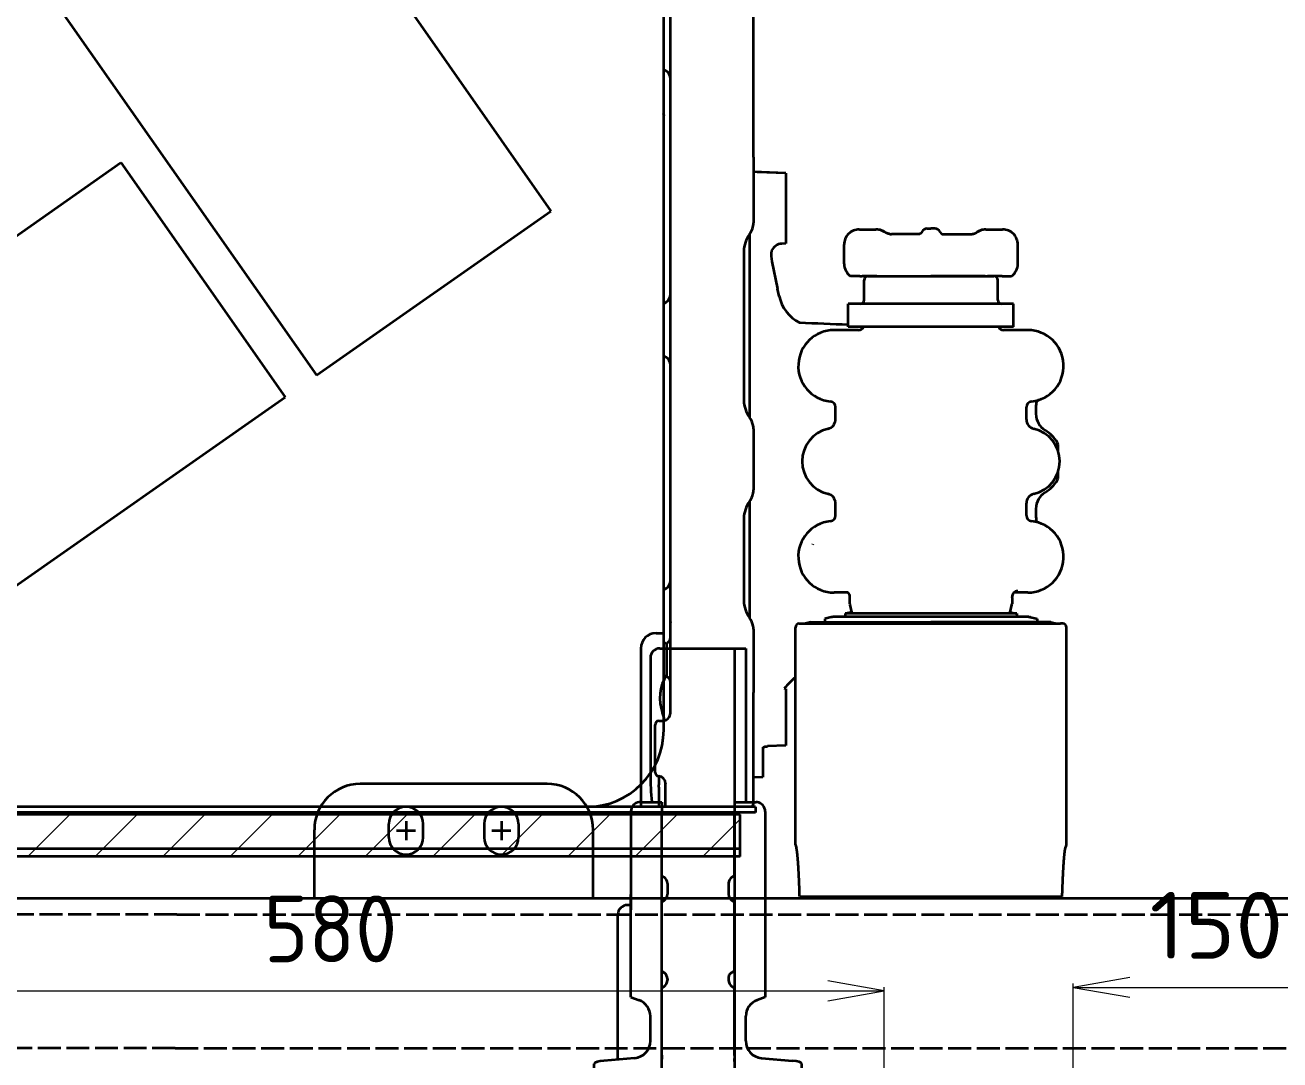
# Model space of a CAD drawing. Header units: millimetres. Extents: x 120 to 10915, y 515 to 8014.
# Drawn here: x 3975 to 4633, y 2469 to 3012 of the extents above; entities that cross this region are included whole.
import ezdxf
from ezdxf.enums import TextEntityAlignment as Align

# ---------------------------------------------------------------- set-up
doc = ezdxf.new("R2010")
doc.units = ezdxf.units.MM
doc.linetypes.add('DASHED', pattern=[15, 12, -3])
doc.layers.get('0').update_dxf_attribs({"lineweight": 13})
for name, color, linetype, lineweight in [('202_Information', 7, 'Continuous', 13), ('205_Chassis_top_view', 7, 'Continuous', 13), ('214_BWA_holes_right_side_view', 7, 'Continuous', 13), ('215_BWA_brackets_top_view', 7, 'Continuous', 13)]:
    doc.layers.add(name, color=color, linetype=linetype, lineweight=lineweight)
doc.styles.get("Standard").update_dxf_attribs({"font": 'isocp.shx'})

# ---------------------------------------------------------------- blocks, each defined once
blk = doc.blocks.new('PREL')
at = {"layer": '202_Information', "color": 1, "lineweight": 35}
for p, q in [((3390.573512, 1972.861864), (4250.938166, 744.133798)), ((3267.700705, 1886.825399), (4128.06536, 658.097332)), ((3452.239422, 367.995105), (4025.645853, 769.49861)), ((4025.645853, 769.49861), (4111.682319, 646.625803)), ((4128.06536, 658.097332), (4250.938166, 744.133798)), ((3415.403081, 159.085832), (4111.682319, 646.625803))]:
    blk.add_line(p, q, dxfattribs=at)
blk = doc.blocks.new('BLOCK74')
at = {"layer": '205_Chassis_top_view', "color": 2, "lineweight": 18}
for p, q in [((3845.445801, 295), (3845.445801, 337.524536)), ((3845.445801, 335.524536), (4425.445801, 335.524536)), ((4425.445801, 50.592079), (4425.445801, 337.524536))]:
    blk.add_line(p, q, dxfattribs=at)
for points in [[(3874.98999, 340.733978), (3845.445801, 335.524536), (3874.98999, 330.315094)], [(4395.901367, 330.315094), (4425.445801, 335.524536), (4395.901367, 340.733978)]]:
    blk.add_lwpolyline(points, dxfattribs=at)
at = {"layer": '205_Chassis_top_view', "color": 2, "lineweight": 18, "width": 0.736842}
blk.add_text('580', height=35, dxfattribs=at).set_placement((4100.445801, 350.524536), (4170.445801, 350.524536), align=Align.FIT)
blk = doc.blocks.new('BLOCK75')
at = {"layer": '205_Chassis_top_view', "color": 2, "lineweight": 18}
for p, q in [((4524.554199, 51.112038), (4524.554199, 339.402161)), ((4524.554199, 337.402161), (4674.554199, 337.402161)), ((4674.554199, 295), (4674.554199, 339.402161))]:
    blk.add_line(p, q, dxfattribs=at)
for points in [[(4554.098633, 342.611603), (4524.554199, 337.402161), (4554.098633, 332.192719)], [(4645.010254, 332.192719), (4674.554199, 337.402161), (4645.010254, 342.611603)]]:
    blk.add_lwpolyline(points, dxfattribs=at)
at = {"layer": '205_Chassis_top_view', "color": 2, "lineweight": 18, "width": 0.736842}
blk.add_text('150', height=35, dxfattribs=at).set_placement((4564.554199, 352.402161), (4634.554199, 352.402161), align=Align.FIT)
blk = doc.blocks.new('3239766_1')
at = {"layer": '205_Chassis_top_view', "lineweight": 0}
for name in ['BLOCK74', 'BLOCK75']:
    blk.add_blockref(name, (0, 0), dxfattribs=at)
blk = doc.blocks.new('3068684_1')
at = {"layer": '205_Chassis_top_view', "color": 3, "lineweight": 35}
blk.add_line((4055, 384), (2962.845784, 384), dxfattribs=at)
blk = doc.blocks.new('3254123_1')
at = {"layer": '205_Chassis_top_view', "color": 4, "linetype": 'DASHED', "lineweight": 35}
for p, q in [((4055, 375.5), (2962.845784, 375.5)), ((4054.102189, 305.46362), (2961.298688, 305.608682))]:
    blk.add_line(p, q, dxfattribs=at)
at = {"layer": '214_BWA_holes_right_side_view', "color": 1, "lineweight": 5}
for p in [(4055, 375.5), (4054.102295, 305.463623)]:
    blk.add_point(p, dxfattribs=at)
blk = doc.blocks.new('2900857_1')
at = {"layer": '215_BWA_brackets_top_view', "color": 3, "lineweight": 35}
for p, q in [((4249, 444), (4151, 444)), ((4166, 416), (4166, 423)), ((4184, 416), (4184, 423)), ((4216, 423), (4216, 416)), ((4234, 423), (4234, 416)), ((4127, 384), (4127, 420)), ((4273, 384), (4273, 420)), ((4273, 384), (4127, 384))]:
    blk.add_line(p, q, dxfattribs=at)
at = {"layer": '215_BWA_brackets_top_view', "color": 2, "lineweight": 35}
for p, q in [((4175, 424.5), (4175, 414.5)), ((4225, 424.5), (4225, 414.5)), ((4170, 419.5), (4180, 419.5)), ((4220, 419.5), (4230, 419.5))]:
    blk.add_line(p, q, dxfattribs=at)
at = {"layer": '215_BWA_brackets_top_view', "color": 3, "lineweight": 35}
for centre, radius, start, end in [((4151, 420), 24, 90, 180), ((4249, 420), 24, 0, 90), ((4175, 423), 9, 0, 180), ((4225, 423), 9, 0, 180), ((4175, 416), 9, 180, 0), ((4225, 416), 9, 180, 0)]:
    blk.add_arc(centre, radius, start, end, dxfattribs=at)
at = {"layer": '215_BWA_brackets_top_view', "color": 7, "lineweight": 5}
for p in [(4175, 419.5), (4225, 419.5), (4225, 419.5)]:
    blk.add_point(p, dxfattribs=at)
at = {"layer": '215_BWA_brackets_top_view', "color": 1, "lineweight": 5}
for p in [(4175, 419.5), (4225, 419.5)]:
    blk.add_point(p, dxfattribs=at)
blk = doc.blocks.new('3069663_1')
at = {"layer": '205_Chassis_top_view', "color": 3, "lineweight": 35}
for p, q in [((4310, 472.2), (4310, 1163.2)), ((4310, 794.33), (4310, 794.8)), ((4310, 794.33), (4310, 794.26)), ((4269.8, 432), (3029.8, 432))]:
    blk.add_line(p, q, dxfattribs=at)
for centre, radius, start, end in [((4311.8, 795.2), 2, 181.19519, 205.84194), ((4312.45, 796.06), 3.04, 209.34096, 216.31909), ((4269.8, 472.2), 40.2, 270, 0)]:
    blk.add_arc(centre, radius, start, end, dxfattribs=at)
blk = doc.blocks.new('3069767_1')
at = {"layer": '205_Chassis_top_view', "color": 3, "lineweight": 35}
for p, q in [((4313.5, 481.09), (4313.5, 1167)), ((4357, 780), (4357, 984.63)), ((4310, 825.53), (4310, 845.5)), ((4310, 818.5), (4310, 825.53)), ((4310, 818.5), (4311.37, 817.54)), ((4357, 772.4), (4357, 780)), ((4357, 772.4), (4357, 771.19)), ((4357, 771.19), (4357, 738)), ((4355, 732), (4355, 636)), ((4352, 723), (4352, 645)), ((4355, 699), (4355, 698.95)), ((4310, 695.5), (4311.37, 696.46)), ((4310, 695.5), (4311.37, 696.46)), ((4310, 695.5), (4311.37, 696.46)), ((4310, 695.5), (4311.37, 696.46)), ((4310, 695.5), (4311.37, 696.46)), ((4310, 675.53), (4310, 695.5)), ((4310, 668.5), (4310, 675.53)), ((4310, 668.5), (4311.37, 667.54)), ((4357, 630), (4357, 598)), ((4355, 592), (4355, 531)), ((4352, 583), (4352, 540)), ((4310, 545.5), (4311.37, 546.46)), ((4310, 545.5), (4311.37, 546.46)), ((4310, 545.5), (4311.37, 546.46)), ((4310, 545.5), (4311.37, 546.46)), ((4310, 545.5), (4311.37, 546.46)), ((4310, 525.53), (4310, 545.5)), ((4313.5, 528.86), (4313.5, 528.62)), ((4306, 523), (4310, 523)), ((4310, 518.5), (4310, 525.53)), ((4357, 525), (4357, 491.81)), ((4298, 515), (4298, 432)), ((4310, 518.5), (4311.37, 517.54)), ((4311.37, 517.54), (4311.5, 517.45)), ((4311.5, 517.5), (4311.92, 517.92)), ((4311.5, 517.5), (4311.5, 500.5)), ((4311.5, 500.5), (4311.92, 500.08)), ((4357, 490.6), (4357, 491.81)), ((4357, 483), (4357, 490.6)), ((4357, 440), (4357, 483)), ((4305.5, 456.52), (4305.5, 474.97)), ((4307.4, 476.97), (4309.71, 477.09)), ((4305.5, 450.03), (4305.5, 456.52)), ((4307.5, 447.98), (4307.5, 443.55)), ((4307.5, 442.31), (4307.5, 443.55)), ((4307.5, 442.31), (4307.5, 433.89)), ((4311, 444.13), (4311, 444)), ((4311, 432), (4311, 444.05)), ((4298, 435.5), (4298, 434)), ((4307.5, 433.89), (4307.5, 433.87)), ((4307.5, 433.87), (4307.5, 432)), ((4357, 439.28), (4357, 440)), ((4357, 433.59), (4357, 439.28)), ((4358, 432), (2942, 432)), ((4358, 429), (2942, 429)), ((4309, 405.37), (4309, 429)), ((4347, 405.37), (4347, 429)), ((4356.68, 432.5), (4356.35, 432)), ((4358, 432), (4358, 429)), ((4309, 396), (4309, 405.37)), ((4347, 396), (4347, 405.37)), ((4309, 396), (4310.29, 395.09)), ((4347, 396), (4345.71, 395.09)), ((4312, 391.82), (4312, 386.18)), ((4344, 391.96), (4344, 386.18)), ((4309, 382), (4310.29, 382.91)), ((4309, 382), (4310.29, 382.91)), ((4309, 355.37), (4309, 382)), ((4345.72, 382.89), (4345.74, 382.88)), ((4345.74, 382.89), (4345.74, 382.88)), ((4347, 382), (4345.74, 382.88)), ((4347, 382), (4345.74, 382.88)), ((4347, 355.37), (4347, 382)), ((4309, 346), (4309, 355.37)), ((4347, 346), (4347, 355.37)), ((4309, 346), (4310.29, 345.09)), ((4344, 342.68), (4344, 341.18)), ((4347, 346), (4345.74, 345.12)), ((4309, 337), (4310.29, 337.91)), ((4309, 337), (4310.29, 337.91)), ((4309, 301.83), (4309, 337)), ((4312, 341.82), (4312, 341.18)), ((4345.72, 337.89), (4345.74, 337.88)), ((4345.74, 337.89), (4345.74, 337.88)), ((4347, 337), (4345.74, 337.88)), ((4347, 337), (4345.74, 337.88)), ((4347, 310.37), (4347, 337)), ((4347, 301.64), (4347, 310.37)), ((4309, 301.83), (4309, 299.81)), ((4309, 299.39), (4309, 299.81)), ((4347, 301.64), (4347, 300.13)), ((4347, 299.46), (4347, 300.13)), ((4347, 298.56), (4347, 299.46))]:
    blk.add_line(p, q, dxfattribs=at)
for centre, radius, start, end in [((4308.5, 813.45), 5, 0.33082, 54.99999), ((4347, 738), 10, 323.1301, 359.99979), ((4367, 723), 15, 143.1302, 180), ((4308.5, 700.55), 5, 305, 360), ((4308.5, 663.45), 5, 0.14252, 54.99999), ((4367, 645), 15, 180, 216.8699), ((4347, 630), 10, 9.83273, 36.8699), ((4347, 630), 10, 0, 9.83273), ((4367, 583), 15, 143.1302, 180), ((4347, 598), 10, 323.1301, 359.99979), ((4308.5, 550.55), 5, 305, 359.84059), ((4367, 540), 15, 180, 216.8699), ((4347, 525), 10, 9.83273, 36.8699), ((4347, 525), 10, 0, 9.83273), ((4306, 515), 8, 90, 180), ((4310.5, 520.6), 3, 302.08322, 0), ((4312.62, 517.21), 1, 122.08322, 135), ((4330.5, 489), 22.5, 147.61246, 200.47215), ((4312.62, 500.79), 1, 225, 237.91678), ((4310.5, 497.4), 3, 360, 57.91678), ((4286, 472.39), 25, 11.14701, 20.47218), ((4309.5, 481.09), 4, 273.00002, 360), ((4307.5, 474.97), 2, 93, 180), ((4355, 454.34), 2, 0, 0.41257), ((4307.5, 450.03), 2, 180, 265.21981), ((4307, 444.05), 4, 0, 85.21979), ((4308.01, 447.12), 1, 117.63409, 120.69233), ((4355, 433.59), 2, 327, 0), ((4355, 433.63), 2, 359.29892, 0), ((4308, 391.82), 4, 0, 55), ((4348, 391.82), 4, 125, 177.89686), ((4308, 386.18), 4, 304.97037, 360), ((4348, 386.18), 4, 180, 235.51528), ((4308, 341.82), 4, 0.44202, 55.02963), ((4347.46, 341.52), 3.98, 117.34696, 145.31755), ((4345.17, 345.94), 1, 297.40848, 304.99988), ((4308, 341.18), 4, 304.97037, 360), ((4348, 341.18), 4, 180, 235.51528)]:
    blk.add_arc(centre, radius, start, end, dxfattribs=at)
blk.add_open_spline([(4344.19, 343.78), (4344.18, 343.76), (4344.15, 343.69), (4344.12, 343.57), (4344.08, 343.43), (4344.05, 343.29), (4344.03, 343.14), (4344.01, 342.99), (4344, 342.83), (4344, 342.73), (4344, 342.68)], degree=3, knots=[1.468561, 1.468561, 1.468561, 1.468561, 1.54916, 1.687731, 1.830499, 1.977141, 2.127326, 2.280775, 2.437197, 2.596297, 2.596297, 2.596297, 2.596297], dxfattribs=at)
blk = doc.blocks.new('BLOCK83')
at = {"layer": '205_Chassis_top_view', "color": 2, "lineweight": 18}
for p, q in [((3976.88916, 406), (3980.88916, 410)), ((4012.244629, 406), (4016.244629, 410)), ((4047.599854, 406), (4051.599854, 410)), ((4082.955322, 406), (4086.955322, 410)), ((4118.310547, 406), (4122.310547, 410)), ((4153.666016, 406), (4157.666016, 410)), ((4189.021484, 406), (4193.021484, 410)), ((4224.376465, 406), (4228.376465, 410)), ((4259.731934, 406), (4263.731934, 410)), ((4295.087402, 406), (4299.087402, 410)), ((4330.442871, 406), (4334.442871, 410))]:
    blk.add_line(p, q, dxfattribs=at)
blk = doc.blocks.new('BLOCK84')
at = {"layer": '205_Chassis_top_view', "color": 2, "lineweight": 18}
for p, q in [((3980.88916, 410), (3998.88916, 428)), ((4016.244629, 410), (4034.244629, 428)), ((4051.599854, 410), (4069.599854, 428)), ((4086.955322, 410), (4104.955078, 428)), ((4122.310547, 410), (4140.310547, 428)), ((4157.666016, 410), (4175.666016, 428)), ((4193.021484, 410), (4211.021484, 428)), ((4228.376465, 410), (4246.376465, 428)), ((4263.731934, 410), (4281.731934, 428)), ((4299.087402, 410), (4317.087402, 428)), ((4334.442871, 410), (4350, 425.557373))]:
    blk.add_line(p, q, dxfattribs=at)
blk = doc.blocks.new('3237034_1')
at = {"layer": '205_Chassis_top_view', "color": 3, "lineweight": 35}
for p, q in [((4350, 428), (2940, 428)), ((4350, 410), (4350, 428)), ((4350, 410), (2940, 410)), ((4350, 406), (4350, 410)), ((4350, 406), (2940, 406))]:
    blk.add_line(p, q, dxfattribs=at)
at = {"layer": '205_Chassis_top_view', "lineweight": 0}
for name in ['BLOCK84', 'BLOCK83']:
    blk.add_blockref(name, (0, 0), dxfattribs=at)
blk = doc.blocks.new('3071327_1')
at = {"layer": '205_Chassis_top_view', "color": 3, "lineweight": 35}
for p, q in [((4308, 515), (4353, 515)), ((4347, 515), (4347, 0)), ((4353, 515), (4353, 434.5)), ((4303, 510), (4303, 449)), ((4297.548968, 434.5), (4309, 434.5)), ((4309, 434.5), (4309, 429.5)), ((4347, 434.5), (4358.449047, 434.5)), ((4292.852495, 429.5), (4292.852495, 378)), ((4309, 0), (4309, 429.5)), ((4363.147511, 429.5), (4363.147511, 341.004428)), ((4292.852491, 425.5), (4292.852491, 386)), ((4292.85249, 341.004428), (4292.85249, 386)), ((4286, 299.614223), (4286, 375.5)), ((4292.852561, 380.5), (4291, 380.5)), ((4292.852485, 332.848534), (4292.852485, 378)), ((4292.852492, 332.218036), (4292.852492, 341.004435)), ((4363.147504, 341.004434), (4363.147504, 332.218035)), ((4292.852492, 332.218037), (4297.078184, 330.680008)), ((4363.147504, 332.218035), (4358.921816, 330.680008)), ((4303, 310.095402), (4303, 322.352568)), ((4353, 310.095402), (4353, 322.352568)), ((4303, 309.32826), (4303, 310.095402)), ((4353, 309.32826), (4353, 310.095402)), ((4273.610252, 0), (4273.610252, 297.2733)), ((4294.784402, 300.356771), (4278.591225, 298.988325)), ((4361.215598, 300.356771), (4377.408775, 298.988325)), ((4382.389748, 0), (4382.389748, 297.2733)), ((4273.610252, 0), (4273.610252, -297.2733)), ((4309, 0), (4309, -429.5)), ((4347, -515), (4347, 0)), ((4382.389748, 0), (4382.389748, -297.2733)), ((4294.784402, -300.356771), (4278.591225, -298.988325)), ((4286, -299.614223), (4286, -375.5)), ((4361.215598, -300.356771), (4377.408775, -298.988325)), ((4303, -309.32826), (4303, -310.095402)), ((4303, -310.095402), (4303, -322.352568)), ((4353, -309.32826), (4353, -310.095402)), ((4353, -310.095402), (4353, -322.352568)), ((4292.852485, -332.848534), (4292.852485, -378)), ((4292.852492, -332.218037), (4297.078184, -330.680008)), ((4292.852492, -332.218036), (4292.852492, -341.004435)), ((4363.147504, -332.218035), (4358.921816, -330.680008)), ((4363.147504, -341.004434), (4363.147504, -332.218035)), ((4292.85249, -341.004428), (4292.85249, -386)), ((4363.147511, -429.5), (4363.147511, -341.004428)), ((4292.852561, -380.5), (4291, -380.5)), ((4292.852495, -429.5), (4292.852495, -378)), ((4292.852491, -425.5), (4292.852491, -386)), ((4309, -434.5), (4309, -429.5)), ((4297.548968, -434.5), (4309, -434.5)), ((4347, -434.5), (4358.449047, -434.5)), ((4353, -515), (4353, -434.5)), ((4303, -510), (4303, -449)), ((4308, -515), (4353, -515))]:
    blk.add_line(p, q, dxfattribs=at)
for centre, radius, start, end in [((4308, 510), 5, 90, 180), ((4453, 449), 150, 180, 185.547254), ((4297.548968, 430.126105), 4.373913, 90.037043, 96.178984), ((4358.451032, 430.126105), 4.373913, 83.821016, 89.962957), ((4291, 375.5), 5, 90, 180), ((4294, 322.222776), 9, 0, 69.999978), ((4362.000002, 322.222774), 9.000002, 110.000032, 179.882493), ((4294, -322.222776), 9, 290.000022, 360), ((4362.000002, -322.222774), 9.000002, 180.117507, 249.999968), ((4291, -375.5), 5, 180, 270), ((4297.548968, -430.126105), 4.373913, 263.821016, 269.962957), ((4453, -449), 150, 174.452746, 180), ((4358.451032, -430.126105), 4.373913, 270.037043, 276.178984), ((4308, -510), 5, 180, 270)]:
    blk.add_arc(centre, radius, start, end, dxfattribs=at)
for centre, major_axis, ratio, start_param, end_param in [((4297.550953, 429.5), (0, 5), 0.939693, 0.10079328, 1.5707964279), ((4358.449047, 429.5), (0, -5), 0.939693, 1.5707962642, 3.0407993738), ((4293.99995, 309.358017), (-3.236196, 8.439564), 0.995086, 2.8610514984, 4.3445755555), ((4362.00005, 309.358017), (3.236196, 8.439564), 0.995086, 1.9386097519, 3.422133809), ((4278.591225, 297.694229), (-4.979616, -0.451028), 0.257834, 4.6890399136, 6.2598362367), ((4377.408775, 297.694229), (4.979616, -0.451028), 0.257834, 0.0233490704, 1.5941453936), ((4278.591225, -297.694229), (-4.979616, 0.451028), 0.257834, 0.0233490704, 1.5941453936), ((4293.99995, -309.358017), (-3.236196, -8.439564), 0.995086, 1.9386097517, 3.4221338088), ((4362.00005, -309.358017), (3.236196, -8.439564), 0.995086, 2.8610514982, 4.3445755553), ((4377.408775, -297.694229), (4.979616, 0.451028), 0.257834, 4.6890399136, 6.2598362367), ((4297.550953, -429.5), (0, -5), 0.939693, 4.7123888793, 6.1823920271), ((4358.449047, -429.5), (0, 5), 0.939693, 3.2423859334, 4.7123890429)]:
    blk.add_ellipse(centre, major_axis=major_axis, ratio=ratio, start_param=start_param, end_param=end_param, dxfattribs=at)
blk = doc.blocks.new('3071507_1')
at = {"layer": '205_Chassis_top_view', "color": 3, "lineweight": 35}
for p, q in [((4374, 763.89), (4357, 764.63)), ((4374, 763.89), (4357, 764.63)), ((4374, 763.89), (4359, 764.54)), ((4374, 763.89), (4374, 727.11)), ((4412.48, 734.5), (4421.21, 734.5)), ((4443.43, 732), (4429.36, 732)), ((4443.43, 732), (4431.26, 732)), ((4443.43, 732), (4443.43, 732)), ((4443.43, 732), (4443.43, 732)), ((4448, 735), (4450, 735)), ((4448, 735), (4450, 735)), ((4452, 735), (4450, 735)), ((4452, 735), (4450, 735)), ((4456.58, 732), (4456.58, 732)), ((4456.58, 732), (4470.65, 732)), ((4456.58, 732), (4468.74, 732)), ((4456.58, 732), (4456.58, 732)), ((4474.11, 733.03), (4474.12, 733.03)), ((4474.12, 733.03), (4474.12, 733.03)), ((4478.8, 734.5), (4487.52, 734.5)), ((4374, 727.11), (4371.81, 727.02)), ((4404.5, 716.48), (4404.5, 726.52)), ((4404.5, 716.48), (4404.5, 726.52)), ((4495.5, 716.48), (4495.5, 726.52)), ((4366.65, 717.65), (4369.68, 703.4)), ((4412.69, 710), (4407.82, 710)), ((4412.69, 710), (4413.89, 710)), ((4420.43, 710), (4413.89, 710)), ((4417, 710), (4483, 710)), ((4421.63, 710), (4420.43, 710)), ((4421.63, 710), (4423.13, 710)), ((4423.13, 710), (4427.85, 710)), ((4423.5, 710), (4450, 710)), ((4427.85, 710), (4428.89, 710)), ((4428.89, 710), (4429.22, 710)), ((4429.22, 710), (4450, 710)), ((4450, 710), (4476.5, 710)), ((4470.79, 710), (4450, 710)), ((4471.12, 710), (4470.79, 710)), ((4472.16, 710), (4471.12, 710)), ((4476.87, 710), (4472.16, 710)), ((4478.38, 710), (4476.87, 710)), ((4478.38, 710), (4479.58, 710)), ((4486.11, 710), (4479.58, 710)), ((4487.31, 710), (4486.11, 710)), ((4487.31, 710), (4492.18, 710)), ((4370.51, 699.48), (4369.68, 703.4)), ((4415, 697.5), (4415, 708)), ((4485, 697.5), (4485, 708)), ((4406.7, 683.5), (4406.7, 695.5)), ((4493.3, 695.5), (4406.7, 695.5)), ((4493.3, 683.5), (4493.3, 695.5)), ((4412.01, 681.75), (4399.25, 681.75)), ((4493.3, 683.5), (4406.7, 683.5)), ((4500.75, 681.75), (4488, 681.75)), ((4400, 634.94), (4400, 641.37)), ((4500, 634.94), (4500, 641.37)), ((4505, 641.76), (4505, 640.05)), ((4505, 640.05), (4505, 637.82)), ((4516.6, 618.53), (4516.6, 621.43)), ((4516.6, 604.57), (4516.6, 607.47)), ((4400, 584.63), (4400, 591.06)), ((4500, 584.63), (4500, 591.06)), ((4505, 588.18), (4505, 585.95)), ((4505, 585.95), (4505, 584.24)), ((4388.15, 569.47), (4388.31, 569.75)), ((4406.57, 544.25), (4399.25, 544.25)), ((4407.54, 542.02), (4407.54, 542.03)), ((4407.54, 541.65), (4407.54, 542.02)), ((4492.46, 542.02), (4492.46, 542.03)), ((4492.46, 541.65), (4492.46, 542.02)), ((4500.75, 544.25), (4493.44, 544.25)), ((4405.05, 533.3), (4405.02, 531.55)), ((4450, 533.3), (4405.05, 533.3)), ((4408.5, 534.01), (4405.65, 533.35)), ((4405.66, 533.3), (4405.65, 533.35)), ((4408.5, 534.01), (4407.64, 537.74)), ((4494.96, 533.3), (4450, 533.3)), ((4491.51, 534.01), (4492.37, 537.74)), ((4491.51, 534.01), (4494.36, 533.35)), ((4494.35, 533.3), (4494.36, 533.35)), ((4494.96, 533.3), (4494.99, 531.55)), ((4379, 412), (4379, 526)), ((4381, 528), (4382.18, 528)), ((4382.18, 528), (4398.94, 528)), ((4387.13, 528.66), (4384.26, 528)), ((4387.13, 528.66), (4450, 528.66)), ((4394.38, 530.44), (4394.35, 528.66)), ((4394.92, 530.58), (4394.38, 530.44)), ((4397.81, 531.4), (4394.89, 530.73)), ((4394.92, 530.58), (4394.89, 530.73)), ((4398.18, 531.4), (4397.81, 531.4)), ((4398.76, 531.55), (4398.18, 531.4)), ((4450, 531.55), (4398.76, 531.55)), ((4398.94, 528), (4400.91, 528)), ((4400.91, 528), (4419.94, 528)), ((4419.94, 528), (4421.49, 528)), ((4421.49, 528), (4435.28, 528)), ((4435.28, 528), (4464.73, 528)), ((4501.25, 531.55), (4450, 531.55)), ((4512.87, 528.66), (4450, 528.66)), ((4464.73, 528), (4478.51, 528)), ((4478.51, 528), (4480.06, 528)), ((4480.06, 528), (4499.09, 528)), ((4499.09, 528), (4501.07, 528)), ((4501.07, 528), (4517.82, 528)), ((4501.25, 531.55), (4501.82, 531.4)), ((4502.2, 531.4), (4501.82, 531.4)), ((4502.2, 531.4), (4505.12, 530.73)), ((4505.08, 530.58), (4505.12, 530.73)), ((4505.08, 530.58), (4505.63, 530.44)), ((4505.63, 530.44), (4505.66, 528.66)), ((4512.87, 528.66), (4515.74, 528)), ((4519, 528), (4517.82, 528)), ((4521, 412), (4521, 526)), ((4374, 493.89), (4373.15, 493.92)), ((4374, 493.89), (4374, 464.11)), ((4362, 463.16), (4362, 450.5)), ((4362, 463.15), (4362, 462.5)), ((4374, 464.11), (4364.39, 463.69)), ((4362, 447.59), (4357, 447.37)), ((4362, 450.44), (4362, 447.59)), ((4381.23, 385), (4518.77, 385)), ((4381.23, 385), (4381.24, 385)), ((4518.77, 385), (4518.77, 385))]:
    blk.add_line(p, q, dxfattribs=at)
at = {"layer": '205_Chassis_top_view', "color": 3, "lineweight": 18}
blk.add_line((4357, 452.61), (4357, 452.51), dxfattribs=at)
at = {"layer": '205_Chassis_top_view', "color": 3, "lineweight": 35}
blk.add_lwpolyline([(4381.14, 685.74, 0.000329), (4406.7, 684.67)], format="xyb", dxfattribs=at)
for centre, radius, start, end in [((4412.47, 726.53), 7.97, 89.93705, 180.06295), ((4421.21, 726.5), 8, 68.97757, 90.00681), ((4420.8, 725.44), 9.14, 58.79024, 68.96673), ((4420.8, 725.44), 9.14, 60.20662, 68.96639), ((4420.81, 725.46), 9.12, 56.19781, 60.20703), ((4420.81, 725.46), 9.11, 56.33943, 58.78855), ((4429.37, 736.92), 4.92, 260.40745, 269.85524), ((4448, 732), 3, 89.99996, 156.05974), ((4448, 732), 3, 89.99998, 156.05978), ((4452, 732), 3, 23.94026, 90.00004), ((4470.64, 736.92), 4.92, 270.14476, 279.59255), ((4479.19, 725.46), 9.12, 119.79296, 123.80219), ((4479.19, 725.46), 9.11, 121.21145, 123.66057), ((4479.21, 725.44), 9.14, 111.03327, 121.20976), ((4479.21, 725.44), 9.14, 111.03361, 119.79338), ((4478.8, 726.5), 8, 89.99319, 111.02243), ((4478.79, 726.5), 8, 89.99091, 111.02246), ((4487.53, 726.53), 7.97, 359.93705, 90.06295), ((4381.32, 720.77), 15, 169.98977, 192.00045), ((4372.07, 721.02), 6, 92.50045, 156.86413), ((4412.48, 716.47), 7.98, 179.94887, 234.26348), ((4412.48, 716.47), 7.98, 179.94887, 234.26348), ((4417, 708), 2, 90, 180), ((4483, 708), 2, 0, 90), ((4487.53, 716.47), 7.98, 305.73652, 0.05113), ((4390.08, 703.63), 20, 192.00044, 243.44767), ((4413, 697.5), 2, 270, 0), ((4487, 697.5), 2, 180, 270), ((4399.25, 663), 18.75, 90, 264.06901), ((4412.01, 684.75), 3, 269.97588, 335.42445), ((4488, 684.75), 3, 204.57555, 270.02412), ((4500.75, 663), 18.75, 275.93099, 90), ((4397.01, 641.37), 3, 359.98199, 84.08702), ((4503, 641.37), 3, 95.91298, 180.01801), ((4515, 641.76), 10, 168.88904, 179.99996), ((4515, 637.82), 10, 180, 238.85261), ((4395, 634.94), 5, 282.85074, 359.99853), ((4505.01, 634.94), 5, 180.00147, 257.14926), ((4400, 613), 17.5, 102.84926, 257.15074), ((4500, 613), 17.5, 282.84926, 77.15074), ((4500, 613), 19, 31.77518, 58.85261), ((4513.6, 621.43), 3, 0, 31.77522), ((4500, 613), 19, 301.14739, 328.22483), ((4513.6, 604.57), 3, 328.22487, 0.00005), ((4395, 591.06), 5, 0.00147, 77.14926), ((4505.01, 591.06), 5, 102.85074, 179.99853), ((4515, 588.18), 10, 121.14739, 180), ((4399.25, 563), 18.75, 95.93099, 270), ((4397.01, 584.63), 3, 275.91298, 0.01801), ((4503, 584.63), 3, 179.98199, 264.08702), ((4500.75, 563), 18.75, 270, 84.06901), ((4515, 584.24), 10, 180.00003, 191.11103), ((4404.54, 542.03), 3, 359.99299, 47.56155), ((4210.8, 542.48), 196.75, 358.80167, 359.75733), ((4495.47, 542.03), 3, 136.9569, 180.007), ((4689.21, 542.48), 196.75, 180.24267, 181.19833), ((4495.5, 542.01), 3.04, 90.31854, 137.06343), ((4429.85, 542.85), 22.79, 191.34384, 192.95512), ((4470.16, 542.85), 22.79, 347.04488, 348.65616), ((4381, 526), 2, 89.96851, 179.96847), ((4519, 526), 2, 0.03153, 90.03149), ((4416.5, 457.13), 56.86, 131.2607, 139.67401), ((4355, 454.33), 2, 0, 0.41257), ((4381, 412), 2, 180.00397, 221.67712), ((4519, 412), 2, 318.32289, 359.99603)]:
    blk.add_arc(centre, radius, start, end, dxfattribs=at)
for points, degree, knots in [([(4428.55, 732.07), (4428.29, 732.11), (4427.97, 732.17), (4427.59, 732.25), (4427.01, 732.43), (4426.41, 732.72), (4426.23, 732.82), (4426.04, 732.93), (4425.86, 733.05)], 5, [0, 0, 0, 0, 0, 0, 4.876769, 4.876769, 4.876769, 7.105746, 7.105746, 7.105746, 7.105746, 7.105746, 7.105746]), ([(4445.26, 733.22), (4445.16, 733), (4445.04, 732.8), (4444.88, 732.62), (4444.57, 732.33), (4444.19, 732.14), (4444.01, 732.08), (4443.79, 732.02), (4443.56, 732), (4443.52, 732), (4443.47, 732), (4443.43, 732)], 5, [0, 0, 0, 0, 0, 0, 1.69271, 1.69271, 1.69271, 3.036502, 3.036502, 3.036502, 3.359504, 3.359504, 3.359504, 3.359504, 3.359504, 3.359504]), ([(4445.26, 733.22), (4445.16, 733), (4445.04, 732.8), (4444.88, 732.62), (4444.57, 732.33), (4444.19, 732.14), (4444.01, 732.08), (4443.79, 732.02), (4443.56, 732), (4443.52, 732), (4443.47, 732), (4443.43, 732)], 5, [0, 0, 0, 0, 0, 0, 1.69271, 1.69271, 1.69271, 3.036502, 3.036502, 3.036502, 3.359504, 3.359504, 3.359504, 3.359504, 3.359504, 3.359504]), ([(4454.74, 733.22), (4454.84, 733), (4454.97, 732.8), (4455.12, 732.62), (4455.44, 732.33), (4455.82, 732.14), (4455.99, 732.08), (4456.22, 732.02), (4456.45, 732), (4456.49, 732), (4456.53, 732), (4456.58, 732)], 5, [0, 0, 0, 0, 0, 0, 1.69271, 1.69271, 1.69271, 3.036502, 3.036502, 3.036502, 3.359504, 3.359504, 3.359504, 3.359504, 3.359504, 3.359504]), ([(4471.46, 732.07), (4471.71, 732.11), (4472.04, 732.17), (4472.41, 732.25), (4473, 732.43), (4473.59, 732.72), (4473.78, 732.82), (4473.96, 732.93), (4474.14, 733.05)], 5, [0, 0, 0, 0, 0, 0, 4.876769, 4.876769, 4.876769, 7.105746, 7.105746, 7.105746, 7.105746, 7.105746, 7.105746]), ([(4506.14, 645.04), (4506.11, 645.02), (4506.06, 644.99), (4505.98, 644.93), (4505.9, 644.86), (4505.82, 644.79), (4505.74, 644.72), (4505.67, 644.64), (4505.61, 644.57), (4505.54, 644.48), (4505.47, 644.37), (4505.4, 644.26), (4505.34, 644.14), (4505.29, 644.03), (4505.25, 643.91), (4505.21, 643.8), (4505.2, 643.73), (4505.19, 643.69)], 3, [0, 0, 0, 0, 0.097615, 0.19831, 0.301847, 0.407967, 0.51759, 0.619388, 0.711348, 0.819516, 0.955425, 1.08715, 1.217606, 1.345451, 1.469122, 1.58698, 1.696643, 1.696643, 1.696643, 1.696643]), ([(4506.14, 580.96), (4506.11, 580.98), (4506.06, 581.01), (4505.98, 581.07), (4505.9, 581.14), (4505.82, 581.21), (4505.74, 581.28), (4505.67, 581.36), (4505.61, 581.43), (4505.54, 581.52), (4505.47, 581.63), (4505.4, 581.74), (4505.34, 581.86), (4505.29, 581.97), (4505.25, 582.09), (4505.21, 582.2), (4505.2, 582.27), (4505.19, 582.31)], 3, [0, 0, 0, 0, 0.097524, 0.198128, 0.301577, 0.407613, 0.517144, 0.618973, 0.71121, 0.819611, 0.955435, 1.087127, 1.217551, 1.345362, 1.469001, 1.586828, 1.696465, 1.696465, 1.696465, 1.696465]), ([(4493.27, 544.08), (4493.32, 544.14), (4493.42, 544.24), (4493.6, 544.39), (4493.78, 544.52), (4493.97, 544.62), (4494.1, 544.68), (4494.16, 544.71), (4494.17, 544.71)], 3, [0, 0, 0, 0, 0.235207, 0.431153, 0.674977, 0.917772, 1.066841, 1.109819, 1.109819, 1.109819, 1.109819]), ([(4362, 463.16), (4362.13, 463.21), (4362.41, 463.32), (4362.86, 463.46), (4363.35, 463.58), (4363.87, 463.66), (4364.21, 463.68), (4364.39, 463.69)], 3, [3.430916, 3.430916, 3.430916, 3.430916, 3.840171, 4.334369, 4.84527, 5.364108, 5.888819, 5.888819, 5.888819, 5.888819]), ([(4381.23, 385), (4381.19, 386.4), (4381.15, 387.81), (4381.1, 389.21), (4381, 391.84), (4380.89, 394.47), (4380.83, 395.7), (4380.7, 398.25), (4380.56, 400.79), (4380.47, 402.1), (4380.33, 404.02), (4380.16, 405.94), (4380.11, 406.55), (4380.01, 407.51), (4379.89, 408.47), (4379.84, 408.82), (4379.77, 409.31), (4379.69, 409.79), (4379.67, 409.92), (4379.64, 410.1), (4379.6, 410.28), (4379.59, 410.33), (4379.57, 410.43), (4379.54, 410.53), (4379.53, 410.58), (4379.51, 410.66), (4379.49, 410.74), (4379.48, 410.77), (4379.47, 410.81), (4379.46, 410.85), (4379.46, 410.85), (4379.45, 410.86), (4379.45, 410.88), (4379.44, 410.88), (4379.44, 410.89), (4379.44, 410.9)], 5, [0, 0, 0, 0, 0, 0, 7.020367, 7.020367, 7.020367, 13.171436, 13.171436, 13.171436, 19.752674, 19.752674, 19.752674, 22.799913, 22.799913, 22.799913, 24.586604, 24.586604, 24.586604, 25.24207, 25.24207, 25.24207, 25.504393, 25.504393, 25.504393, 25.757808, 25.757808, 25.757808, 25.924574, 25.924574, 25.924574, 25.949933, 25.949933, 25.949933, 25.98541, 25.98541, 25.98541, 25.98541, 25.98541, 25.98541]), ([(4518.77, 385), (4518.81, 386.4), (4518.86, 387.81), (4518.91, 389.21), (4519.01, 391.84), (4519.12, 394.47), (4519.18, 395.7), (4519.3, 398.25), (4519.45, 400.79), (4519.54, 402.1), (4519.67, 404.02), (4519.84, 405.94), (4519.9, 406.55), (4520, 407.51), (4520.12, 408.47), (4520.16, 408.82), (4520.23, 409.31), (4520.31, 409.79), (4520.34, 409.92), (4520.37, 410.1), (4520.41, 410.28), (4520.42, 410.33), (4520.44, 410.43), (4520.46, 410.53), (4520.47, 410.58), (4520.49, 410.66), (4520.52, 410.74), (4520.53, 410.77), (4520.54, 410.81), (4520.55, 410.85), (4520.55, 410.85), (4520.55, 410.86), (4520.56, 410.88), (4520.56, 410.88), (4520.56, 410.89), (4520.57, 410.9)], 5, [0, 0, 0, 0, 0, 0, 7.020367, 7.020367, 7.020367, 13.171436, 13.171436, 13.171436, 19.752674, 19.752674, 19.752674, 22.799913, 22.799913, 22.799913, 24.586604, 24.586604, 24.586604, 25.24207, 25.24207, 25.24207, 25.504393, 25.504393, 25.504393, 25.757808, 25.757808, 25.757808, 25.924574, 25.924574, 25.924574, 25.949933, 25.949933, 25.949933, 25.98541, 25.98541, 25.98541, 25.98541, 25.98541, 25.98541])]:
    blk.add_open_spline(points, degree=degree, knots=knots, dxfattribs=at)

msp = doc.modelspace()

# ---------------------------------------------------------------- linework, layer by layer
at = {"layer": '205_Chassis_top_view', "color": 3, "lineweight": 35}
msp.add_line((10210, 2554), (4055, 2554), dxfattribs=at)
at = {"layer": '205_Chassis_top_view', "color": 4, "linetype": 'DASHED', "lineweight": 35}
for p, q in [((4055, 2545.5), (7200, 2545.5)), ((4054.102189, 2475.46362), (7200, 2475.5))]:
    msp.add_line(p, q, dxfattribs=at)

# ---------------------------------------------------------------- block references
at = {"color": 7, "lineweight": 35}
for name in ['PREL', '3069663_1', '3069767_1', '3071507_1', '3068684_1', '3071327_1', '3254123_1', '2900857_1', '3237034_1', '3239766_1']:
    msp.add_blockref(name, (0, 2170), dxfattribs=at)

doc.saveas('drawing.dxf')
